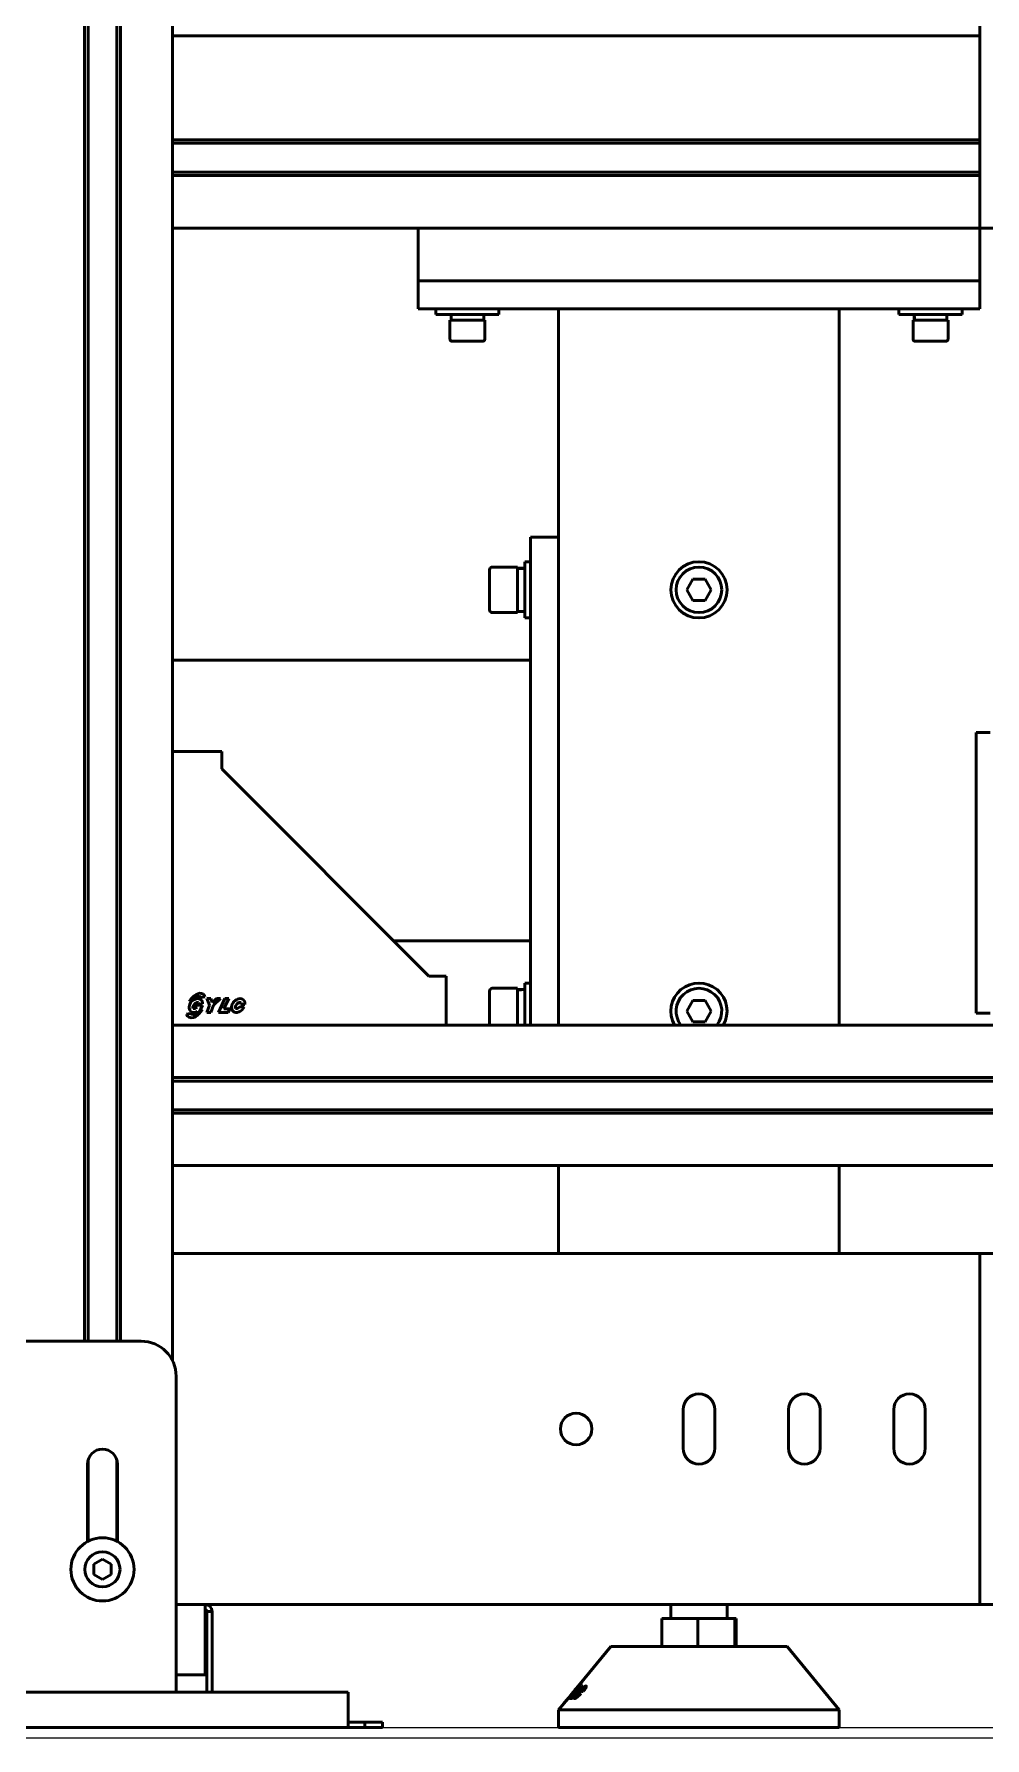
# Model space of a CAD drawing. Header units: millimetres. Extents: x 845401 to 948039, y 511594 to 550263.
# Drawn here: x 912851.7 to 913122.7, y 544183.8 to 544669.1 of the extents above; entities that cross this region are included whole.
import ezdxf

# ---------------------------------------------------------------- set-up
doc = ezdxf.new("R2010")
doc.units = ezdxf.units.MM
doc.layers.add('A-剖-0.10mm.......SECT-L01', color=255, linetype='Continuous', lineweight=18)
doc.layers.add('可见 (ISO)', color=7, linetype='Continuous', lineweight=50)

# ---------------------------------------------------------------- blocks, each defined once
blk = doc.blocks.new('A$C2A4E01FC')
at = {"color": 251}
blk.add_line((224.5, 161.95), (5614.5, 161.95), dxfattribs=at)
at = {"layer": '可见 (ISO)', "color": 251}
for p, q in [((509.4, 271.95), (509.4, 2641.95)), ((510.4, 271.95), (510.4, 2641.95)), ((518.6, 271.95), (518.6, 2641.95)), ((519.6, 271.95), (519.6, 2641.95)), ((534.5, 439.95), (534.5, 799.11)), ((764.5, 593.45), (764.5, 664.45)), ((764.5, 643.75), (534.5, 643.75)), ((764.5, 643.75), (764.5, 614.15)), ((764.5, 614.15), (534.5, 614.15)), ((764.5, 613.15), (534.5, 613.15)), ((764.5, 604.95), (534.5, 604.95)), ((764.5, 603.95), (534.5, 603.95)), ((764.5, 603.95), (764.5, 593.45)), ((764.5, 588.95), (764.5, 593.45)), ((764.5, 593.45), (764.5, 588.95)), ((606.15, 588.95), (534.5, 588.95)), ((604.5, 573.95), (604.5, 588.95)), ((614.5, 588.95), (606.15, 588.95)), ((614.5, 588.95), (754.5, 588.95)), ((762.85, 588.95), (754.5, 588.95)), ((764.5, 588.95), (762.85, 588.95)), ((764.5, 573.95), (764.5, 588.95)), ((764.5, 588.95), (768.5, 588.95)), ((614.5, 573.95), (604.5, 573.95)), ((604.5, 565.95), (604.5, 573.95)), ((614.5, 573.95), (604.5, 573.95)), ((614.5, 573.95), (754.5, 573.95)), ((614.5, 573.95), (754.5, 573.95)), ((764.5, 573.95), (754.5, 573.95)), ((764.5, 573.95), (754.5, 573.95)), ((764.5, 565.95), (764.5, 573.95)), ((614.5, 565.95), (604.5, 565.95)), ((609.5, 565.95), (609.5, 564.35)), ((627.5, 564.35), (609.5, 564.35)), ((613.85, 563.37), (613.85, 562.75)), ((614.5, 565.95), (754.5, 565.95)), ((623.15, 564.35), (623.15, 562.75)), ((627.5, 565.95), (627.5, 564.35)), ((644.5, 500.95), (644.5, 565.95)), ((650.5, 565.95), (718.5, 565.95)), ((724.5, 361.95), (724.5, 565.95)), ((741.5, 565.95), (741.5, 564.35)), ((759.5, 564.35), (741.5, 564.35)), ((745.85, 563.37), (745.85, 562.75)), ((764.5, 565.95), (754.5, 565.95)), ((755.15, 564.35), (755.15, 562.75)), ((759.5, 565.95), (759.5, 564.35)), ((623.5, 562.75), (613.5, 562.75)), ((613.5, 557.35), (613.5, 562.75)), ((623.5, 557.35), (623.5, 562.75)), ((755.5, 562.75), (745.5, 562.75)), ((745.5, 557.35), (745.5, 562.75)), ((755.5, 557.35), (755.5, 562.75)), ((622.9, 556.75), (614.1, 556.75)), ((754.9, 556.75), (746.1, 556.75)), ((636.5, 500.95), (644.5, 500.95)), ((636.5, 500.95), (636.5, 495.95)), ((644.5, 500.95), (644.5, 495.95)), ((636.5, 361.95), (636.5, 495.95)), ((644.5, 361.95), (644.5, 495.95)), ((624.8, 480.25), (624.8, 491.65)), ((625.6, 492.45), (632.8, 492.45)), ((632.8, 479.45), (632.8, 492.45)), ((633.61, 492.1), (632.8, 492.1)), ((634.9, 477.95), (634.9, 493.95)), ((636.5, 493.95), (634.9, 493.95)), ((681.04, 485.95), (682.77, 488.95)), ((682.77, 482.95), (681.04, 485.95)), ((682.77, 488.95), (686.23, 488.95)), ((686.23, 488.95), (687.96, 485.95)), ((687.96, 485.95), (686.23, 482.95)), ((686.23, 482.95), (682.77, 482.95)), ((625.6, 479.45), (632.8, 479.45)), ((634.9, 479.8), (632.8, 479.8)), ((636.5, 477.95), (634.9, 477.95)), ((636.5, 465.95), (534.5, 465.95)), ((636.5, 459.95), (636.5, 391.95)), ((767.5, 445.35), (763.5, 445.35)), ((763.5, 440.85), (763.5, 445.35)), ((548.5, 439.95), (534.5, 439.95)), ((534.5, 439.95), (534.5, 361.95)), ((548.5, 434.95), (548.5, 439.95)), ((763.5, 440.85), (763.5, 369.85)), ((607.5, 375.95), (548.5, 434.95)), ((636.5, 385.95), (597.5, 385.95)), ((612.5, 375.95), (607.5, 375.95)), ((612.5, 361.95), (612.5, 375.95)), ((634.9, 361.95), (634.9, 373.95)), ((636.5, 373.95), (634.9, 373.95)), ((542.63, 369.83), (543.72, 370)), ((544.26, 369.52), (545.01, 367.65)), ((545.36, 369.52), (544.26, 369.52)), ((545.81, 368.4), (545.36, 369.52)), ((547.01, 369.52), (545.81, 368.4)), ((546.11, 367.65), (548.11, 369.52)), ((548.11, 369.52), (547.01, 369.52)), ((549.41, 369.52), (547.56, 365.58)), ((549.13, 366.58), (550.51, 369.52)), ((550.51, 369.52), (549.41, 369.52)), ((624.8, 361.95), (624.8, 371.65)), ((625.6, 372.45), (632.8, 372.45)), ((632.8, 361.95), (632.8, 372.45)), ((633.61, 372.1), (632.8, 372.1)), ((681.04, 365.95), (682.77, 368.95)), ((682.77, 368.95), (686.23, 368.95)), ((686.23, 368.95), (687.96, 365.95)), ((763.5, 365.35), (763.5, 369.85)), ((538.48, 365.1), (539.57, 365.27)), ((541.15, 367.61), (540.9, 367.12)), ((540.9, 367.12), (541.45, 367.12)), ((541.15, 367.61), (543.01, 367.61)), ((541.51, 365.82), (541.51, 365.58)), ((542.06, 365.58), (541.51, 365.58)), ((541.92, 367.9), (543.02, 367.99)), ((543.01, 367.61), (542.06, 365.58)), ((544.26, 365.58), (545.01, 367.65)), ((544.26, 365.58), (545.36, 365.58)), ((546.11, 367.65), (545.36, 365.58)), ((547.56, 365.58), (550.31, 365.58)), ((550.78, 366.58), (549.13, 366.58)), ((550.31, 365.58), (550.78, 366.58)), ((553.61, 367.18), (554.91, 367.18)), ((554, 367.82), (555.1, 367.82)), ((682.77, 362.95), (681.04, 365.95)), ((687.96, 365.95), (686.23, 362.95)), ((767.5, 365.35), (763.5, 365.35)), ((534.5, 361.95), (534.5, 359.85)), ((534.5, 361.95), (612.5, 361.95)), ((534.5, 347.05), (534.5, 359.85)), ((3156.5, 361.95), (612.5, 361.95)), ((686.23, 362.95), (682.77, 362.95)), ((3234.5, 347.05), (534.5, 347.05)), ((534.5, 346.05), (534.5, 347.05)), ((534.5, 337.85), (534.5, 346.05)), ((3234.5, 346.05), (534.5, 346.05)), ((3234.5, 337.85), (534.5, 337.85)), ((534.5, 336.85), (534.5, 337.85)), ((3234.5, 336.85), (534.5, 336.85)), ((534.5, 324.05), (534.5, 336.85)), ((534.5, 324.05), (534.5, 321.95)), ((534.5, 266.31), (534.5, 321.95)), ((3234.5, 321.95), (534.5, 321.95)), ((644.5, 296.95), (644.5, 321.95)), ((724.5, 296.95), (724.5, 321.95)), ((534.5, 296.95), (764.5, 296.95)), ((764.5, 296.95), (954.01, 296.95)), ((764.5, 296.95), (764.5, 294.95)), ((764.5, 296.95), (764.5, 294.95)), ((764.5, 198.95), (764.5, 294.95)), ((764.5, 198.95), (764.5, 294.95)), ((495.5, 271.95), (487.5, 271.95)), ((495.5, 271.95), (525.5, 271.95)), ((535.5, 171.95), (535.5, 261.95)), ((680, 241.45), (680, 252.45)), ((689, 252.45), (689, 241.45)), ((710, 241.45), (710, 252.45)), ((719, 252.45), (719, 241.45)), ((740, 241.45), (740, 252.45)), ((749, 252.45), (749, 241.45)), ((510.4, 214.96), (510.4, 238.07)), ((518.6, 214.96), (518.6, 238.07)), ((510.25, 214.88), (510.25, 236.95)), ((518.75, 236.95), (518.75, 214.88)), ((512, 208.39), (514.5, 209.84)), ((514.5, 209.84), (517, 208.39)), ((512, 205.51), (512, 208.39)), ((514.5, 204.06), (512, 205.51)), ((517, 205.51), (514.5, 204.06)), ((517, 208.39), (517, 205.51)), ((535.5, 196.95), (764.5, 196.95)), ((543.77, 194.95), (543.77, 196.95)), ((543.77, 194.95), (543.77, 176.95)), ((544.27, 194.95), (544.27, 171.95)), ((544.27, 194.95), (545.77, 194.95)), ((545.77, 171.95), (545.77, 194.95)), ((676.5, 196.95), (676.5, 192.95)), ((692.5, 196.95), (692.5, 192.95)), ((764.5, 198.95), (764.5, 196.95)), ((764.5, 198.95), (764.5, 196.95)), ((764.5, 196.95), (954.01, 196.95)), ((673.94, 192.95), (684.16, 192.95)), ((673.94, 192.95), (673.94, 184.95)), ((684.16, 192.95), (694.72, 192.95)), ((684.16, 192.95), (684.16, 184.95)), ((694.72, 192.95), (695.06, 192.95)), ((694.72, 192.95), (694.72, 184.95)), ((695.06, 192.95), (695.06, 184.95)), ((659.36, 184.95), (650.52, 174.24)), ((709.64, 184.95), (659.36, 184.95)), ((709.64, 184.95), (724.5, 166.95)), ((543.77, 176.95), (535.5, 176.95)), ((574.5, 171.95), (454.5, 171.95)), ((574.5, 171.95), (584.5, 171.95)), ((584.5, 161.95), (584.5, 171.95)), ((647.34, 170.39), (646.88, 169.83)), ((647.19, 170.16), (647.36, 170.38)), ((647.21, 170.16), (647.19, 170.16)), ((647.36, 170.38), (647.4, 170.38)), ((647.38, 170.16), (647.51, 170.16)), ((647.84, 170.16), (648.4, 170.16)), ((647.97, 171.14), (648.04, 171.14)), ((648.32, 171.56), (648.33, 171.56)), ((648.33, 171.56), (648.4, 171.56)), ((648.69, 172), (648.78, 172)), ((649.25, 171.06), (648.87, 171.06)), ((649, 172.04), (649.09, 172.04)), ((649.32, 172.76), (649.4, 172.76)), ((649.42, 172.79), (649.4, 172.76)), ((649.65, 172.72), (649.75, 172.72)), ((650.31, 173.98), (649.67, 173.22)), ((649.82, 171.14), (649.92, 171.14)), ((649.97, 173.57), (649.97, 173.57)), ((650.42, 173.74), (650.3, 173.74)), ((650.49, 171.61), (650.92, 171.61)), ((650.61, 174.33), (650.71, 174.33)), ((650.85, 173.74), (650.66, 173.74)), ((651.1, 172.2), (651.47, 172.2)), ((651.37, 173.74), (651.12, 173.74)), ((651.47, 172.76), (651.56, 172.76)), ((651.49, 172.74), (651.49, 172.74)), ((646.04, 168.82), (644.5, 166.95)), ((724.5, 166.95), (644.5, 166.95)), ((644.5, 161.95), (644.5, 166.95)), ((646.68, 169.57), (646.68, 169.57)), ((646.68, 169.57), (646.72, 169.57)), ((646.82, 169.72), (646.82, 169.72)), ((724.5, 161.95), (724.5, 166.95)), ((574.5, 161.95), (454.5, 161.95)), ((584.5, 161.95), (574.5, 161.95)), ((589.27, 163.45), (584.5, 163.45)), ((584.5, 161.95), (589.27, 161.95)), ((594.27, 163.45), (589.27, 163.45)), ((589.27, 163.45), (589.27, 161.95)), ((589.27, 161.95), (594.27, 161.95)), ((594.27, 161.95), (594.27, 163.45)), ((724.5, 161.95), (644.5, 161.95))]:
    blk.add_line(p, q, dxfattribs=at)
for centre, radius in [((684.5, 485.95), 8), ((684.5, 485.95), 6.5), ((649.5, 246.95), 4.5), ((514.5, 206.95), 9), ((514.5, 206.95), 5)]:
    blk.add_circle(centre, radius, dxfattribs=at)
for centre, radius, start, end in [((614.1, 557.35), 0.6, 180, 270), ((622.9, 557.35), 0.6, 270, 0), ((746.1, 557.35), 0.6, 180, 270), ((754.9, 557.35), 0.6, 270, 0), ((625.6, 491.65), 0.8, 90, 180), ((625.6, 480.25), 0.8, 180, 270), ((684.5, 365.95), 8, 330, 210), ((541.61, 368.4), 1.76, 54.6286, 58.9034), ((625.6, 371.65), 0.8, 90, 180), ((684.5, 365.95), 6.5, 322.0201, 217.9799), ((525.5, 261.95), 10, 0, 90), ((684.5, 252.45), 4.5, 0, 180), ((714.5, 252.45), 4.5, 0, 180), ((744.5, 252.45), 4.5, 0, 180), ((514.5, 236.95), 4.25, 0, 180), ((684.5, 241.45), 4.5, 180, 0), ((714.5, 241.45), 4.5, 180, 0), ((744.5, 241.45), 4.5, 180, 0), ((543.77, 194.95), 2, 0, 90), ((543.77, 194.95), 0.5, 0, 90)]:
    blk.add_arc(centre, radius, start, end, dxfattribs=at)
for centre, major_axis, ratio, start_param, end_param in [((618.5, 563.37), (0, 14.31), 0.32492, 1.501925, 1.613793), ((618.5, 565.34), (0, 14.31), 0.32492, 1.639668, 1.752411), ((750.5, 563.37), (0, 14.31), 0.32492, 1.501925, 1.613793), ((750.5, 565.34), (0, 14.31), 0.32492, 1.639668, 1.752411), ((633.61, 485.95), (18.93, 0), 0.32492, 1.50245, 1.613465), ((636.19, 485.95), (18.93, 0), 0.32492, 1.639142, 1.751011), ((541.1, 367.55), (-1.48, -1.62), 0.75, 3.141593, 6.283185), ((541.1, 367.55), (-1.99, -3.3), 0.571429, 3.141593, 4.712389), ((541.1, 367.55), (-1.42, -2.35), 0.8, 3.141593, 4.712389), ((541.1, 367.55), (-1.48, -1.62), 0.75, 2.398043, 3.141593), ((541.1, 367.55), (-1.99, -3.3), 0.571429, 2.682976, 3.141593), ((553.2, 367.55), (-1.48, -1.62), 0.75, 3.141593, 6.283185), ((553.2, 367.55), (-1.48, -1.62), 0.75, 2.310777, 3.141593), ((633.61, 365.95), (18.93, 0), 0.32492, 1.50245, 1.613465), ((636.19, 365.95), (18.93, 0), 0.32492, 1.639142, 1.751011), ((541.1, 367.55), (-1.99, -3.3), 0.571429, 5.824569, 7.853982), ((541.1, 367.55), (-1.42, -2.35), 0.8, 6.223464, 7.853982), ((541.1, 367.55), (-1.48, -1.62), 0.75, 0, 1.09632), ((541.1, 367.55), (-0.742, -0.812), 0.5, 3.141593, 6.283185), ((541.1, 367.55), (-0.742, -0.812), 0.5, 0, 1.497305), ((541.1, 367.55), (-0.742, -0.812), 0.5, 2.398043, 3.141593), ((553.2, 367.55), (-1.48, -1.62), 0.75, 0, 1.981773), ((553.2, 367.55), (-0.742, -0.812), 0.5, 3.141593, 6.283185), ((553.2, 367.55), (-0.742, -0.812), 0.5, 0, 1.570796), ((553.2, 367.55), (-0.742, -0.812), 0.5, 2.310777, 3.141593), ((559.47, 29.33), (-111.81, -164.11), 0.062448, 3.702617, 3.708045), ((871.86, -1.22), (-288.06, -104.65), 0.89105, 5.225345, 5.229503), ((500.78, -75.14), (175.12, 266.85), 0.080765, 0.425604, 0.452204), ((684.06, 172.42), (-35.39, -0.54), 0.086387, 6.13238, 6.160478), ((479.76, -145), (-190.34, -337.74), 0.056449, 3.511844, 3.52669), ((672.85, 108.91), (-25.51, -80.75), 0.630632, 4.002496, 4.035317), ((673.11, 111.24), (-24.95, -78.99), 0.630632, 4.020636, 4.040485), ((1017.6, -83), (-413.9, 176.35), 0.914049, 6.05689, 6.059987), ((673.2, 111.24), (-24.95, -78.99), 0.630632, 4.020636, 4.040485), ((685.14, 173.92), (-35.37, -0.95), 0.152488, 6.060774, 6.089054)]:
    blk.add_ellipse(centre, major_axis=major_axis, ratio=ratio, start_param=start_param, end_param=end_param, dxfattribs=at)
for points, knots in [([(650.38, 174.07), (650.41, 174.11), (650.45, 174.16), (650.48, 174.19), (650.49, 174.21), (650.51, 174.23), (650.52, 174.25), (650.55, 174.28), (650.59, 174.32), (650.62, 174.36), (650.63, 174.38), (650.64, 174.39), (650.66, 174.41), (650.67, 174.42), (650.67, 174.43), (650.68, 174.44), (650.69, 174.44), (650.69, 174.45), (650.7, 174.46), (650.76, 174.54), (650.82, 174.61), (650.88, 174.67), (650.91, 174.7), (650.93, 174.73), (650.96, 174.76), (650.97, 174.78), (650.98, 174.79), (650.99, 174.81), (651, 174.81), (651, 174.82), (651.01, 174.83), (651.02, 174.83), (651.02, 174.84), (651.02, 174.84), (651.05, 174.87), (651.08, 174.9), (651.1, 174.93), (651.11, 174.94), (651.12, 174.95), (651.13, 174.96), (651.14, 174.97), (651.15, 174.98), (651.16, 174.99), (651.18, 175.02), (651.2, 175.03), (651.21, 175.05), (651.22, 175.06), (651.23, 175.07), (651.23, 175.07), (651.24, 175.08), (651.25, 175.08), (651.25, 175.09), (651.26, 175.1), (651.27, 175.11), (651.28, 175.12), (651.29, 175.12), (651.29, 175.12), (651.29, 175.12), (651.29, 175.11), (651.29, 175.09), (651.26, 175.06), (651.25, 175.04), (651.24, 175.02), (651.22, 174.99), (651.21, 174.98), (651.21, 174.97), (651.2, 174.95), (651.19, 174.95), (651.18, 174.94), (651.18, 174.93), (651.17, 174.92), (651.17, 174.92), (651.16, 174.91), (651.14, 174.88), (651.12, 174.85), (651.09, 174.81), (651.08, 174.79), (651.07, 174.77), (651.05, 174.76), (651.04, 174.74), (651.02, 174.72), (651.01, 174.7), (650.98, 174.66), (650.95, 174.62), (650.92, 174.58), (650.9, 174.56), (650.89, 174.54), (650.87, 174.52), (650.86, 174.5), (650.85, 174.49), (650.85, 174.48), (650.84, 174.47), (650.83, 174.46), (650.82, 174.45), (650.76, 174.37), (650.69, 174.28), (650.61, 174.18)], [0.2674164, 0.2674164, 0.2674164, 0.2674164, 0.2982848, 0.2982848, 0.2982848, 0.3125, 0.3125, 0.3125, 0.34375, 0.34375, 0.34375, 0.359375, 0.359375, 0.359375, 0.3671875, 0.3671875, 0.3671875, 0.375, 0.375, 0.375, 0.4375, 0.4375, 0.4375, 0.46875, 0.46875, 0.46875, 0.484375, 0.484375, 0.484375, 0.4921875, 0.4921875, 0.4921875, 0.4983698, 0.4983698, 0.4983698, 0.53125, 0.53125, 0.53125, 0.546875, 0.546875, 0.546875, 0.5625, 0.5625, 0.5625, 0.59375, 0.59375, 0.59375, 0.609375, 0.609375, 0.609375, 0.6237676, 0.6237676, 0.6237676, 0.65625, 0.65625, 0.65625, 0.6875, 0.6875, 0.6875, 0.7490465, 0.7490465, 0.7490465, 0.78125, 0.78125, 0.78125, 0.796875, 0.796875, 0.796875, 0.8046875, 0.8046875, 0.8046875, 0.8125, 0.8125, 0.8125, 0.84375, 0.84375, 0.84375, 0.859375, 0.859375, 0.859375, 0.8747217, 0.8747217, 0.8747217, 0.90625, 0.90625, 0.90625, 0.921875, 0.921875, 0.921875, 0.9296875, 0.9296875, 0.9296875, 0.9375, 0.9375, 0.9375, 1, 1, 1, 1]), ([(647.89, 170.92), (647.73, 170.73), (647.57, 170.55), (647.42, 170.38), (647.35, 170.3), (647.28, 170.21), (647.21, 170.13), (647.17, 170.09), (647.14, 170.05), (647.1, 170.01), (647.09, 169.99), (647.07, 169.98), (647.05, 169.96), (647.04, 169.95), (647.04, 169.94), (647.03, 169.93), (647.02, 169.92), (647.01, 169.91), (647, 169.9), (647, 169.9), (647, 169.89), (647, 169.89), (646.92, 169.81), (646.85, 169.73), (646.79, 169.65), (646.75, 169.62), (646.72, 169.58), (646.69, 169.54), (646.68, 169.53), (646.66, 169.51), (646.64, 169.49), (646.64, 169.48), (646.63, 169.47), (646.62, 169.47), (646.61, 169.46), (646.61, 169.45), (646.6, 169.44), (646.53, 169.36), (646.47, 169.29), (646.41, 169.23), (646.39, 169.2), (646.36, 169.17), (646.33, 169.14), (646.32, 169.12), (646.31, 169.11), (646.29, 169.09), (646.29, 169.09), (646.28, 169.08), (646.28, 169.07), (646.27, 169.07), (646.27, 169.07), (646.27, 169.06), (646.26, 169.06), (646.26, 169.06), (646.26, 169.05), (646.26, 169.05), (646.25, 169.05), (646.25, 169.05), (646.2, 168.99), (646.16, 168.94), (646.12, 168.9), (646.1, 168.88), (646.09, 168.86), (646.07, 168.84), (646.06, 168.84), (646.06, 168.83), (646.05, 168.82), (646.05, 168.82), (646.05, 168.82), (646.04, 168.81), (646.04, 168.81), (646.04, 168.81), (646.04, 168.81), (646.04, 168.81), (646.04, 168.81), (646.04, 168.8), (646.03, 168.79), (646.02, 168.79), (646.02, 168.78), (646.01, 168.78), (646.01, 168.78), (646.03, 168.8), (646.04, 168.82), (646.05, 168.83), (646.07, 168.85), (646.08, 168.87), (646.1, 168.89), (646.12, 168.91), (646.18, 168.98), (646.26, 169.07), (646.35, 169.18), (646.36, 169.19), (646.36, 169.2), (646.37, 169.21), (646.46, 169.31), (646.56, 169.44), (646.68, 169.57)], [0, 0, 0, 0, 0.125, 0.125, 0.125, 0.1875, 0.1875, 0.1875, 0.21875, 0.21875, 0.21875, 0.234375, 0.234375, 0.234375, 0.2421875, 0.2421875, 0.2421875, 0.25, 0.25, 0.25, 0.252063, 0.252063, 0.252063, 0.3125, 0.3125, 0.3125, 0.34375, 0.34375, 0.34375, 0.359375, 0.359375, 0.359375, 0.3671875, 0.3671875, 0.3671875, 0.375, 0.375, 0.375, 0.4375, 0.4375, 0.4375, 0.46875, 0.46875, 0.46875, 0.484375, 0.484375, 0.484375, 0.4921875, 0.4921875, 0.4921875, 0.4960938, 0.4960938, 0.4960938, 0.5, 0.5, 0.5, 0.5024505, 0.5024505, 0.5024505, 0.5625, 0.5625, 0.5625, 0.59375, 0.59375, 0.59375, 0.609375, 0.609375, 0.609375, 0.6171875, 0.6171875, 0.6171875, 0.625, 0.625, 0.625, 0.6267442, 0.6267442, 0.6267442, 0.65625, 0.65625, 0.65625, 0.71875, 0.71875, 0.71875, 0.75, 0.75, 0.75, 0.78125, 0.78125, 0.78125, 0.8671875, 0.8671875, 0.8671875, 0.875, 0.875, 0.875, 0.9681832, 0.9681832, 0.9681832, 0.9681832]), ([(647.89, 170.92), (647.48, 170.45), (647.08, 170), (646.73, 169.62), (646.67, 169.56), (646.69, 169.6), (646.76, 169.69), (646.88, 169.83)], [0, 0, 0, 0, 0.5, 0.5, 0.75, 0.75, 0.9749505, 0.9749505, 0.9749505, 0.9749505]), ([(647.36, 170.38), (647.3, 170.31), (647.25, 170.25), (647.22, 170.22), (647.21, 170.2), (647.2, 170.2), (647.19, 170.19), (647.15, 170.15), (647.15, 170.15), (647.18, 170.19), (647.2, 170.21), (647.22, 170.24), (647.25, 170.28), (647.28, 170.32), (647.31, 170.36), (647.35, 170.41), (647.36, 170.41), (647.37, 170.42), (647.37, 170.43), (647.41, 170.48), (647.46, 170.54), (647.51, 170.6), (647.55, 170.65), (647.59, 170.7), (647.64, 170.75), (647.65, 170.77), (647.67, 170.78), (647.68, 170.8), (647.77, 170.91), (647.86, 171.02), (647.96, 171.14), (647.96, 171.14), (647.97, 171.14), (647.97, 171.15)], [0, 0, 0, 0, 0.0479007, 0.0479007, 0.0479007, 0.0625, 0.0625, 0.0625, 0.1248151, 0.1248151, 0.1248151, 0.15625, 0.15625, 0.15625, 0.1835937, 0.1835937, 0.1835937, 0.1875, 0.1875, 0.1875, 0.21875, 0.21875, 0.21875, 0.2421875, 0.2421875, 0.2421875, 0.2497278, 0.2497278, 0.2497278, 0.2987079, 0.2987079, 0.2987079, 0.3004094, 0.3004094, 0.3004094, 0.3004094]), ([(648.33, 171.56), (648.23, 171.44), (648.14, 171.33), (647.99, 171.16), (647.93, 171.1), (648.06, 171.26), (648.2, 171.43), (648.44, 171.72), (648.56, 171.86), (648.9, 172.27), (649.12, 172.53), (649.29, 172.73), (649.31, 172.76), (649.33, 172.77), (649.31, 172.74), (649.19, 172.58), (649.05, 172.41), (648.93, 172.27)], [0, 0, 0, 0, 0.125, 0.125, 0.25, 0.25, 0.375, 0.375, 0.5, 0.5, 0.75, 0.75, 0.8125, 0.8125, 0.875, 0.875, 1, 1, 1, 1]), ([(648.9, 172.28), (648.94, 172.32), (648.97, 172.36), (649.01, 172.4), (649.04, 172.44), (649.07, 172.48), (649.1, 172.52), (649.11, 172.53), (649.13, 172.55), (649.14, 172.57), (649.16, 172.59), (649.17, 172.61), (649.19, 172.63), (649.28, 172.74), (649.36, 172.84), (649.44, 172.93), (649.48, 172.98), (649.51, 173.02), (649.54, 173.06), (649.6, 173.12), (649.65, 173.18), (649.69, 173.24), (649.72, 173.27), (649.74, 173.3), (649.76, 173.32), (649.77, 173.34), (649.78, 173.35), (649.79, 173.36), (649.8, 173.37), (649.8, 173.38), (649.81, 173.38), (649.82, 173.39), (649.82, 173.39), (649.83, 173.4), (649.87, 173.46), (649.91, 173.5), (649.95, 173.55), (649.97, 173.57), (649.98, 173.59), (650, 173.6), (650.01, 173.61), (650.01, 173.62), (650.02, 173.63), (650.03, 173.64), (650.03, 173.65), (650.04, 173.65), (650.07, 173.69), (650.09, 173.71), (650.11, 173.72), (650.12, 173.74), (650.13, 173.74), (650.13, 173.74), (650.13, 173.74), (650.12, 173.72), (650.11, 173.69), (650.1, 173.68), (650.09, 173.67), (650.08, 173.65), (650.07, 173.64), (650.06, 173.63), (650.06, 173.62), (650.05, 173.61), (650.04, 173.6), (650.03, 173.59), (650, 173.55), (649.97, 173.5), (649.93, 173.44), (649.9, 173.41), (649.88, 173.38), (649.86, 173.35), (649.85, 173.34), (649.84, 173.32), (649.82, 173.3), (649.82, 173.3), (649.81, 173.29), (649.8, 173.28), (649.8, 173.27), (649.79, 173.26), (649.79, 173.26), (649.74, 173.2), (649.7, 173.15), (649.66, 173.09), (649.49, 172.88), (649.3, 172.63), (649.07, 172.35)], [0.4514477, 0.4514477, 0.4514477, 0.4514477, 0.46875, 0.46875, 0.46875, 0.484375, 0.484375, 0.484375, 0.4921875, 0.4921875, 0.4921875, 0.4999385, 0.4999385, 0.4999385, 0.5433628, 0.5433628, 0.5433628, 0.5625, 0.5625, 0.5625, 0.59375, 0.59375, 0.59375, 0.609375, 0.609375, 0.609375, 0.6171875, 0.6171875, 0.6171875, 0.6210937, 0.6210937, 0.6210937, 0.625, 0.625, 0.625, 0.65625, 0.65625, 0.65625, 0.671875, 0.671875, 0.671875, 0.6796875, 0.6796875, 0.6796875, 0.6875, 0.6875, 0.6875, 0.71875, 0.71875, 0.71875, 0.75, 0.75, 0.75, 0.78125, 0.78125, 0.78125, 0.796875, 0.796875, 0.796875, 0.8046875, 0.8046875, 0.8046875, 0.8125, 0.8125, 0.8125, 0.84375, 0.84375, 0.84375, 0.859375, 0.859375, 0.859375, 0.8671875, 0.8671875, 0.8671875, 0.8710937, 0.8710937, 0.8710937, 0.8746324, 0.8746324, 0.8746324, 0.9011056, 0.9011056, 0.9011056, 1, 1, 1, 1]), ([(650.92, 171.61), (650.83, 171.52), (650.74, 171.44), (650.65, 171.36), (650.61, 171.31), (650.56, 171.27), (650.52, 171.23), (650.48, 171.19), (650.43, 171.15), (650.39, 171.11), (650.3, 171.03), (650.21, 170.96), (650.13, 170.88), (650.08, 170.85), (650.04, 170.81), (650, 170.78), (649.97, 170.75), (649.94, 170.72), (649.9, 170.7), (649.89, 170.69), (649.88, 170.68), (649.87, 170.67), (649.78, 170.6), (649.7, 170.54), (649.62, 170.48), (649.51, 170.4), (649.41, 170.33), (649.31, 170.28), (649.2, 170.21), (649.11, 170.18), (649.05, 170.16), (649.04, 170.16), (649.04, 170.16), (649.03, 170.16), (649.01, 170.16), (648.99, 170.16), (648.98, 170.17), (648.94, 170.18), (648.93, 170.21), (648.93, 170.25), (648.93, 170.27), (648.94, 170.3), (648.95, 170.33), (648.95, 170.36), (648.97, 170.39), (648.98, 170.43), (648.99, 170.45), (649, 170.47), (649.01, 170.49), (649.02, 170.5), (649.02, 170.51), (649.03, 170.52), (649.04, 170.53), (649.04, 170.54), (649.05, 170.55), (649.07, 170.59), (649.1, 170.64), (649.12, 170.68), (649.14, 170.71), (649.17, 170.75), (649.19, 170.78), (649.2, 170.8), (649.21, 170.81), (649.22, 170.82), (649.28, 170.91), (649.34, 171), (649.42, 171.1), (649.45, 171.15), (649.49, 171.2), (649.53, 171.25), (649.55, 171.28), (649.57, 171.3), (649.59, 171.33), (649.6, 171.34), (649.61, 171.35), (649.62, 171.36), (649.63, 171.38), (649.64, 171.39), (649.65, 171.4), (649.73, 171.5), (649.81, 171.59), (649.89, 171.69), (649.93, 171.73), (649.97, 171.78), (650.02, 171.83), (650.04, 171.86), (650.06, 171.88), (650.08, 171.91), (650.1, 171.93), (650.13, 171.96), (650.15, 171.98), (650.26, 172.1), (650.37, 172.23), (650.49, 172.34), (650.54, 172.4), (650.6, 172.46), (650.66, 172.52), (650.75, 172.61), (650.83, 172.69), (650.92, 172.77), (650.96, 172.81), (651, 172.85), (651.04, 172.89), (651.06, 172.91), (651.08, 172.93), (651.1, 172.95), (651.12, 172.96), (651.13, 172.97), (651.14, 172.98), (651.15, 172.99), (651.16, 173), (651.17, 173.01), (651.26, 173.09), (651.34, 173.16), (651.43, 173.23), (651.47, 173.26), (651.51, 173.3), (651.54, 173.33), (651.56, 173.34), (651.58, 173.36), (651.6, 173.37), (651.61, 173.38), (651.62, 173.39), (651.63, 173.39), (651.64, 173.4), (651.65, 173.41), (651.66, 173.41), (651.74, 173.48), (651.82, 173.53), (651.89, 173.57), (651.93, 173.6), (651.96, 173.62), (652, 173.64), (652.01, 173.64), (652.03, 173.65), (652.04, 173.66), (652.05, 173.67), (652.06, 173.67), (652.07, 173.67), (652.08, 173.68), (652.08, 173.68), (652.09, 173.68), (652.12, 173.7), (652.16, 173.71), (652.18, 173.72), (652.2, 173.73), (652.21, 173.73), (652.23, 173.73), (652.24, 173.74), (652.25, 173.74), (652.26, 173.74), (652.29, 173.74), (652.31, 173.74), (652.33, 173.74), (652.35, 173.73), (652.36, 173.72), (652.37, 173.71), (652.4, 173.68), (652.4, 173.63), (652.39, 173.57), (652.38, 173.53), (652.37, 173.47), (652.34, 173.41), (652.33, 173.39), (652.32, 173.37), (652.31, 173.35), (652.27, 173.27), (652.22, 173.18), (652.16, 173.09), (652.13, 173.04), (652.1, 172.99), (652.06, 172.94), (652.05, 172.91), (652.03, 172.89), (652.01, 172.86), (652, 172.85), (651.99, 172.84), (651.98, 172.82), (651.98, 172.82), (651.97, 172.81), (651.97, 172.8), (651.96, 172.8), (651.95, 172.79), (651.95, 172.78), (651.82, 172.61), (651.66, 172.41), (651.47, 172.2)], [0, 0, 0, 0, 0.03125, 0.03125, 0.03125, 0.046875, 0.046875, 0.046875, 0.0625, 0.0625, 0.0625, 0.09375, 0.09375, 0.09375, 0.109375, 0.109375, 0.109375, 0.121094, 0.121094, 0.121094, 0.125, 0.125, 0.125, 0.15625, 0.15625, 0.15625, 0.198859, 0.198859, 0.198859, 0.246094, 0.246094, 0.246094, 0.25, 0.25, 0.25, 0.265625, 0.265625, 0.265625, 0.296875, 0.296875, 0.296875, 0.3125, 0.3125, 0.3125, 0.328125, 0.328125, 0.328125, 0.335938, 0.335938, 0.335938, 0.339844, 0.339844, 0.339844, 0.34375, 0.34375, 0.34375, 0.359375, 0.359375, 0.359375, 0.371094, 0.371094, 0.371094, 0.375, 0.375, 0.375, 0.40625, 0.40625, 0.40625, 0.421875, 0.421875, 0.421875, 0.429688, 0.429688, 0.429688, 0.433594, 0.433594, 0.433594, 0.4375, 0.4375, 0.4375, 0.46875, 0.46875, 0.46875, 0.484375, 0.484375, 0.484375, 0.492188, 0.492188, 0.492188, 0.499978, 0.499978, 0.499978, 0.541364, 0.541364, 0.541364, 0.5625, 0.5625, 0.5625, 0.59375, 0.59375, 0.59375, 0.609375, 0.609375, 0.609375, 0.617188, 0.617188, 0.617188, 0.621094, 0.621094, 0.621094, 0.625, 0.625, 0.625, 0.65625, 0.65625, 0.65625, 0.671875, 0.671875, 0.671875, 0.679688, 0.679688, 0.679688, 0.683594, 0.683594, 0.683594, 0.6875, 0.6875, 0.6875, 0.71875, 0.71875, 0.71875, 0.734375, 0.734375, 0.734375, 0.742188, 0.742188, 0.742188, 0.746094, 0.746094, 0.746094, 0.749934, 0.749934, 0.749934, 0.765625, 0.765625, 0.765625, 0.773438, 0.773438, 0.773438, 0.78125, 0.78125, 0.78125, 0.796875, 0.796875, 0.796875, 0.812316, 0.812316, 0.812316, 0.84375, 0.84375, 0.84375, 0.867187, 0.867187, 0.867187, 0.874629, 0.874629, 0.874629, 0.90625, 0.90625, 0.90625, 0.921875, 0.921875, 0.921875, 0.929687, 0.929687, 0.929687, 0.933594, 0.933594, 0.933594, 0.935547, 0.935547, 0.935547, 0.9375, 0.9375, 0.9375, 1, 1, 1, 1]), ([(649.07, 170.17), (649.03, 170.19), (649.02, 170.24), (649.08, 170.46), (649.19, 170.63), (649.57, 171.2), (649.91, 171.61), (650.58, 172.35), (650.93, 172.7), (651.6, 173.31), (651.93, 173.57), (652.24, 173.71), (652.29, 173.73), (652.33, 173.73)], [0.2670649, 0.2670649, 0.2670649, 0.2670649, 0.3125, 0.3125, 0.375, 0.375, 0.5, 0.5, 0.625, 0.625, 0.75, 0.75, 0.7754134, 0.7754134, 0.7754134, 0.7754134]), ([(650.49, 171.61), (650.35, 171.49), (650.22, 171.38), (650.03, 171.24), (649.96, 171.2), (649.86, 171.14), (649.81, 171.12), (649.79, 171.18), (649.84, 171.26), (649.95, 171.42), (650.02, 171.5), (650.22, 171.73), (650.36, 171.87), (650.78, 172.28), (651.06, 172.53), (651.36, 172.72), (651.41, 172.75), (651.5, 172.77), (651.51, 172.74), (651.4, 172.52), (651.24, 172.35), (651.1, 172.2)], [0, 0, 0, 0, 0.125, 0.125, 0.1875, 0.1875, 0.25, 0.25, 0.3125, 0.3125, 0.375, 0.375, 0.5, 0.5, 0.75, 0.75, 0.8125, 0.8125, 0.875, 0.875, 1, 1, 1, 1]), ([(650.59, 171.61), (650.57, 171.6), (650.55, 171.58), (650.53, 171.57), (650.43, 171.48), (650.33, 171.4), (650.23, 171.32), (650.22, 171.31), (650.2, 171.3), (650.19, 171.29), (650.15, 171.26), (650.13, 171.24), (650.1, 171.22), (650.07, 171.21), (650.05, 171.19), (650.03, 171.18), (650.02, 171.18), (650.02, 171.18), (650.01, 171.17), (650, 171.17), (650, 171.16), (649.99, 171.16), (649.98, 171.16), (649.98, 171.16), (649.97, 171.15), (649.97, 171.15), (649.96, 171.15), (649.95, 171.15), (649.95, 171.14), (649.94, 171.14), (649.94, 171.14), (649.93, 171.14), (649.93, 171.14), (649.92, 171.14)], [0, 0, 0, 0, 0.015625, 0.015625, 0.015625, 0.109375, 0.109375, 0.109375, 0.125, 0.125, 0.125, 0.15625, 0.15625, 0.15625, 0.1796875, 0.1796875, 0.1796875, 0.1875, 0.1875, 0.1875, 0.1953125, 0.1953125, 0.1953125, 0.203125, 0.203125, 0.203125, 0.2109375, 0.2109375, 0.2109375, 0.21875, 0.21875, 0.21875, 0.2277104, 0.2277104, 0.2277104, 0.2277104]), ([(650.31, 173.98), (650.36, 174.05), (650.41, 174.1), (650.55, 174.28), (650.62, 174.34), (650.6, 174.3), (650.53, 174.19), (650.41, 174.03)], [0.4020562, 0.4020562, 0.4020562, 0.4020562, 0.5, 0.5, 0.75, 0.75, 1, 1, 1, 1]), ([(650.71, 174.33), (650.71, 174.33), (650.71, 174.33), (650.71, 174.32), (650.71, 174.31), (650.69, 174.29), (650.66, 174.24)], [0.718293, 0.718293, 0.718293, 0.718293, 0.75, 0.75, 0.75, 0.8613229, 0.8613229, 0.8613229, 0.8613229]), ([(651.56, 172.76), (651.58, 172.76), (651.59, 172.76), (651.59, 172.74), (651.6, 172.73), (651.59, 172.7), (651.57, 172.67), (651.55, 172.63), (651.53, 172.59), (651.5, 172.55), (651.44, 172.47), (651.36, 172.38), (651.28, 172.29), (651.25, 172.26), (651.23, 172.23), (651.2, 172.2)], [0.818469, 0.818469, 0.818469, 0.818469, 0.84375, 0.84375, 0.84375, 0.875, 0.875, 0.875, 0.90625, 0.90625, 0.90625, 0.9757364, 0.9757364, 0.9757364, 1, 1, 1, 1])]:
    blk.add_open_spline(points, degree=3, knots=knots, dxfattribs=at)
for points in [[(650.69, 174.33), (650.83, 174.5), (650.96, 174.65), (651.08, 174.79)], [(647.21, 170.16), (647.74, 170.79), (648.27, 171.4), (648.78, 172)], [(649.09, 172.04), (649.54, 172.62), (649.97, 173.19), (650.4, 173.74)]]:
    blk.add_open_spline(points, degree=3, dxfattribs=at)
for points, weights in [([(649, 172.04), (648.2, 171.12), (647.38, 170.16)], [1.01031332239, 1.00920893392, 1.00773929759]), ([(649.09, 172.04), (648.3, 171.12), (647.48, 170.16)], [1.00083477391, 1.00083500931, 1.00047143253]), ([(647.51, 170.16), (648.34, 171.12), (649.14, 172.04)], [1.00774194248, 1.00921434883, 1.01032228702]), ([(647.84, 170.16), (649.52, 172.03), (651.12, 173.74)], [1.0065585833, 1.00899692056, 1.01028186064]), ([(647.94, 170.16), (649.62, 172.03), (651.21, 173.74)], [1.00039363048, 1.00098487753, 1.0004284769])]:
    blk.add_rational_spline(points, weights, degree=2, dxfattribs=at)

msp = doc.modelspace()

# ---------------------------------------------------------------- linework, layer by layer
at = {"layer": 'A-剖-0.10mm.......SECT-L01', "color": 6}
msp.add_line((894760.27, 544183.82, -0.13), (934283.3, 544183.82, -0.13), dxfattribs=at)

# ---------------------------------------------------------------- block references
msp.add_blockref('A$C2A4E01FC', (912356.69, 544024.87))

doc.saveas('drawing.dxf')
